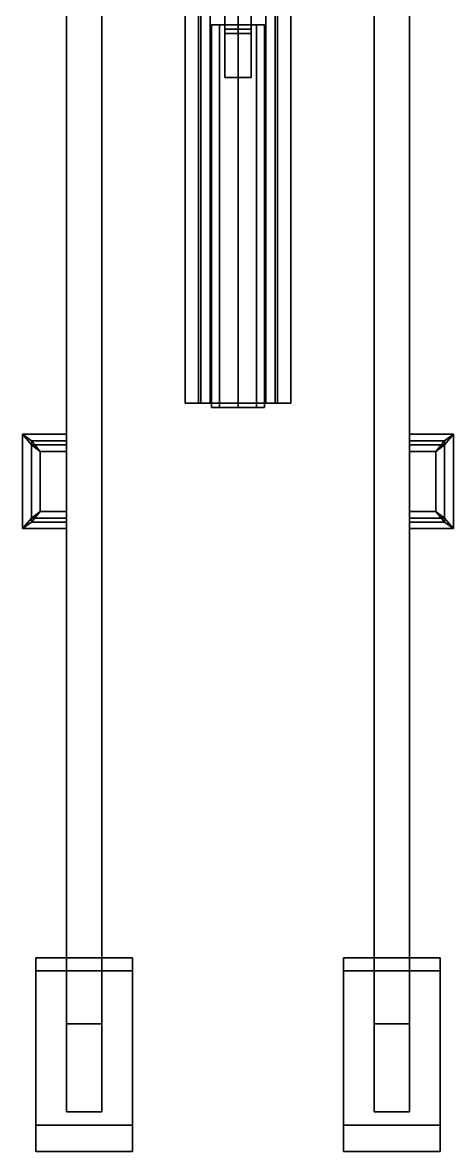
# Model space of a CAD drawing. Header units: millimetres. Extents: x -19 to 0.8, y -3.3 to 6.
# Drawn here: x -0.49 to 0.49, y -3.34 to -0.775 of the extents above; entities that cross this region are included whole.
import ezdxf

# ---------------------------------------------------------------- set-up
doc = ezdxf.new("R2010")
doc.units = ezdxf.units.MM
for name, color, linetype in [('sleeve', 5, 'Continuous'), ('trail', 6, 'Continuous'), ('trail2', 4, 'Continuous')]:
    doc.layers.add(name, color=color, linetype=linetype)

msp = doc.modelspace()

# ---------------------------------------------------------------- linework, layer by layer
at = {"layer": 'sleeve'}
for points in [[(-0.12, -0.11, 1.06), (-0.0849, -0.11, 0.9751), (-0.0849, -1.64, 0.9751), (-0.12, -1.64, 1.06)], [(-0.09, -0.11, 1.06), (-0.12, -0.11, 1.06), (-0.12, -1.64, 1.06), (-0.09, -1.64, 1.06)], [(-0.0636, -0.11, 0.9964), (-0.09, -0.11, 1.06), (-0.09, -1.64, 1.06), (-0.0636, -1.64, 0.9964)], [(-0.0849, -0.11, 0.9751), (0, -0.11, 0.94), (0, -1.64, 0.94), (-0.0849, -1.64, 0.9751)], [(0, -0.11, 0.97), (-0.0636, -0.11, 0.9964), (-0.0636, -1.64, 0.9964), (0, -1.64, 0.97)], [(0, -0.11, 0.94), (0.0849, -0.11, 0.9751), (0.0849, -1.64, 0.9751), (0, -1.64, 0.94)], [(0.0636, -0.11, 0.9964), (0, -0.11, 0.97), (0, -1.64, 0.97), (0.0636, -1.64, 0.9964)], [(0.09, -0.11, 1.06), (0.0636, -0.11, 0.9964), (0.0636, -1.64, 0.9964), (0.09, -1.64, 1.06)], [(0.0849, -0.11, 0.9751), (0.12, -0.11, 1.06), (0.12, -1.64, 1.06), (0.0849, -1.64, 0.9751)], [(0.12, -0.11, 1.06), (0.09, -0.11, 1.06), (0.09, -1.64, 1.06), (0.12, -1.64, 1.06)], [(-0.03, -0.54, 0.53), (-0.03, -0.64, 0.52), (-0.03, -0.8, 0.65), (-0.03, -0.7, 0.66)], [(0.03, -0.8, 0.65), (0.03, -0.64, 0.52), (0.03, -0.54, 0.53), (0.03, -0.7, 0.66)], [(-0.03, -0.8, 0.65), (-0.03, -0.64, 0.52), (0.03, -0.64, 0.52), (0.03, -0.8, 0.65)], [(-0.03, -0.7, 0.66), (-0.03, -0.8, 0.65), (-0.03, -0.9, 0.79), (-0.03, -0.79, 0.79)], [(0.03, -0.79, 0.79), (0.03, -0.7, 0.66), (-0.03, -0.7, 0.66), (-0.03, -0.79, 0.79)], [(0.03, -0.9, 0.79), (0.03, -0.8, 0.65), (0.03, -0.7, 0.66), (0.03, -0.79, 0.79)], [(-0.0424, -0.78, 0.9224), (-0.06, -0.78, 0.88), (-0.06, -1.65, 0.88), (-0.0424, -1.65, 0.9224)], [(-0.06, -0.78, 0.88), (-0.0424, -0.78, 0.8376), (-0.0424, -1.65, 0.8376), (-0.06, -1.65, 0.88)], [(0.0424, -0.78, 0.9224), (0.06, -0.78, 0.88), (-0.0424, -0.78, 0.8376), (-0.06, -0.78, 0.88)], [(0, -0.78, 0.94), (0.0424, -0.78, 0.9224), (-0.06, -0.78, 0.88), (-0.0424, -0.78, 0.9224)], [(0, -0.78, 0.94), (-0.0424, -0.78, 0.9224), (-0.0424, -1.65, 0.9224), (0, -1.65, 0.94)], [(-0.0424, -0.78, 0.8376), (0, -0.78, 0.82), (0, -1.65, 0.82), (-0.0424, -1.65, 0.8376)], [(0.06, -0.78, 0.88), (0.0424, -0.78, 0.8376), (0, -0.78, 0.82), (-0.0424, -0.78, 0.8376)], [(-0.03, -0.79, 0.79), (-0.03, -0.9, 0.79), (-0.03, -0.9, 0.84), (-0.03, -0.79, 0.84)], [(0.03, -0.79, 0.84), (0.03, -0.79, 0.79), (-0.03, -0.79, 0.79), (-0.03, -0.79, 0.84)], [(0.0424, -0.78, 0.9224), (0, -0.78, 0.94), (0, -1.65, 0.94), (0.0424, -1.65, 0.9224)], [(0, -0.78, 0.82), (0.0424, -0.78, 0.8376), (0.0424, -1.65, 0.8376), (0, -1.65, 0.82)], [(0.03, -0.9, 0.84), (0.03, -0.9, 0.79), (0.03, -0.79, 0.79), (0.03, -0.79, 0.84)], [(0.06, -0.78, 0.88), (0.0424, -0.78, 0.9224), (0.0424, -1.65, 0.9224), (0.06, -1.65, 0.88)], [(0.0424, -0.78, 0.8376), (0.06, -0.78, 0.88), (0.06, -1.65, 0.88), (0.0424, -1.65, 0.8376)], [(-0.03, -0.9, 0.79), (-0.03, -0.8, 0.65), (0.03, -0.8, 0.65), (0.03, -0.9, 0.79)], [(-0.03, -0.9, 0.84), (-0.03, -0.9, 0.79), (0.03, -0.9, 0.79), (0.03, -0.9, 0.84)], [(-0.0636, -1.64, 0.9964), (-0.09, -1.64, 1.06), (-0.12, -1.64, 1.06), (-0.0849, -1.64, 0.9751)], [(0, -1.64, 0.97), (-0.0636, -1.64, 0.9964), (-0.0849, -1.64, 0.9751), (0, -1.64, 0.94)], [(0.0636, -1.64, 0.9964), (0, -1.64, 0.97), (0, -1.64, 0.94), (0.0849, -1.64, 0.9751)], [(0.09, -1.64, 1.06), (0.0636, -1.64, 0.9964), (0.0849, -1.64, 0.9751), (0.12, -1.64, 1.06)], [(-0.0424, -1.65, 0.9224), (-0.06, -1.65, 0.88), (-0.0424, -1.65, 0.8376), (0, -1.65, 0.94)], [(0, -1.65, 0.94), (-0.0424, -1.65, 0.8376), (0, -1.65, 0.82), (0.0424, -1.65, 0.9224)], [(0.0424, -1.65, 0.9224), (0, -1.65, 0.82), (0.0424, -1.65, 0.8376), (0.06, -1.65, 0.88)]]:
    msp.add_3dface(points, dxfattribs=at)
at = {"layer": 'trail'}
for points in [[(0.31, -0.11, 0.83), (0.31, -3.05, 0.14), (0.39, -3.05, 0.14), (0.39, -0.11, 0.83)], [(0.39, -3.05, 0.02), (0.31, -3.05, 0.02), (0.31, -0.11, 0.65), (0.39, -0.11, 0.65)], [(0.31, -0.11, 0.65), (0.31, -3.05, 0.02), (0.31, -3.05, 0.14), (0.31, -0.11, 0.83)], [(0.39, -0.11, 0.83), (0.39, -3.05, 0.14), (0.39, -3.05, 0.02), (0.39, -0.11, 0.65)], [(0.47, -1.7345, 0.3895), (0.49, -1.7105, 0.3745), (0.39, -1.7105, 0.3745), (0.39, -1.7345, 0.3895)], [(0.49, -1.7105, 0.3745), (0.47, -1.7255, 0.3505), (0.39, -1.7255, 0.3505), (0.39, -1.7105, 0.3745)], [(0.49, -1.7105, 0.3745), (0.47, -1.7345, 0.3895), (0.47, -1.9099, 0.349), (0.49, -1.9249, 0.325)], [(0.47, -1.7255, 0.3505), (0.49, -1.7105, 0.3745), (0.49, -1.9249, 0.325), (0.47, -1.9009, 0.31)], [(0.47, -1.7255, 0.3505), (0.45, -1.7495, 0.3655), (0.39, -1.7495, 0.3655), (0.39, -1.7255, 0.3505)], [(0.45, -1.7495, 0.3655), (0.47, -1.7345, 0.3895), (0.39, -1.7345, 0.3895), (0.39, -1.7495, 0.3655)], [(0.45, -1.7495, 0.3655), (0.47, -1.7255, 0.3505), (0.47, -1.9009, 0.31), (0.45, -1.8859, 0.334)], [(0.47, -1.7345, 0.3895), (0.45, -1.7495, 0.3655), (0.45, -1.8859, 0.334), (0.47, -1.9099, 0.349)], [(0.47, -1.9099, 0.349), (0.45, -1.8859, 0.334), (0.39, -1.8859, 0.334), (0.39, -1.9099, 0.349)], [(0.45, -1.8859, 0.334), (0.47, -1.9009, 0.31), (0.39, -1.9009, 0.31), (0.39, -1.8859, 0.334)], [(0.47, -1.9009, 0.31), (0.49, -1.9249, 0.325), (0.39, -1.9249, 0.325), (0.39, -1.9009, 0.31)], [(0.49, -1.9249, 0.325), (0.47, -1.9099, 0.349), (0.39, -1.9099, 0.349), (0.39, -1.9249, 0.325)], [(0.24, -2.9, -0.05), (0.24, -3.34, -0.05), (0.24, -3.28), (0.24, -2.93)], [(0.46, -3.34, -0.05), (0.24, -3.34, -0.05), (0.24, -2.9, -0.05), (0.46, -2.9, -0.05)], [(0.46, -2.9, -0.05), (0.24, -2.9, -0.05), (0.24, -2.93), (0.46, -2.93)], [(0.46, -2.93), (0.46, -3.28), (0.46, -3.34, -0.05), (0.46, -2.9, -0.05)], [(0.24, -2.93), (0.24, -3.28), (0.46, -3.28), (0.46, -2.93)], [(0.31, -3.05, 0.14), (0.31, -3.25, 0.12), (0.39, -3.25, 0.12), (0.39, -3.05, 0.14)], [(0.39, -3.05), (0.31, -3.05), (0.31, -3.05, 0.02), (0.39, -3.05, 0.02)], [(0.31, -3.05), (0.31, -3.25), (0.31, -3.25, 0.12), (0.31, -3.05, 0.14)], [(0.39, -3.05, 0.14), (0.39, -3.25, 0.12), (0.39, -3.25), (0.39, -3.05)], [(0.39, -3.25, 0.12), (0.31, -3.25, 0.12), (0.31, -3.25), (0.39, -3.25)], [(0.46, -3.28), (0.24, -3.28), (0.24, -3.34, -0.05), (0.46, -3.34, -0.05)]]:
    msp.add_3dface(points, dxfattribs=at)
at = {"layer": 'trail2'}
for points in [[(-0.31, -0.11, 0.83), (-0.31, -3.05, 0.14), (-0.39, -3.05, 0.14), (-0.39, -0.11, 0.83)], [(-0.39, -0.11, 0.83), (-0.39, -3.05, 0.14), (-0.39, -3.05, 0.02), (-0.39, -0.11, 0.65)], [(-0.39, -3.05, 0.02), (-0.31, -3.05, 0.02), (-0.31, -0.11, 0.65), (-0.39, -0.11, 0.65)], [(-0.31, -0.11, 0.65), (-0.31, -3.05, 0.02), (-0.31, -3.05, 0.14), (-0.31, -0.11, 0.83)], [(-0.49, -1.7105, 0.3745), (-0.47, -1.7255, 0.3505), (-0.39, -1.7255, 0.3505), (-0.39, -1.7105, 0.3745)], [(-0.47, -1.7255, 0.3505), (-0.49, -1.7105, 0.3745), (-0.49, -1.9249, 0.325), (-0.47, -1.9009, 0.31)], [(-0.49, -1.7105, 0.3745), (-0.47, -1.7345, 0.3895), (-0.47, -1.9099, 0.349), (-0.49, -1.9249, 0.325)], [(-0.47, -1.7345, 0.3895), (-0.49, -1.7105, 0.3745), (-0.39, -1.7105, 0.3745), (-0.39, -1.7345, 0.3895)], [(-0.47, -1.7255, 0.3505), (-0.45, -1.7495, 0.3655), (-0.39, -1.7495, 0.3655), (-0.39, -1.7255, 0.3505)], [(-0.45, -1.7495, 0.3655), (-0.47, -1.7255, 0.3505), (-0.47, -1.9009, 0.31), (-0.45, -1.8859, 0.334)], [(-0.45, -1.7495, 0.3655), (-0.47, -1.7345, 0.3895), (-0.39, -1.7345, 0.3895), (-0.39, -1.7495, 0.3655)], [(-0.47, -1.7345, 0.3895), (-0.45, -1.7495, 0.3655), (-0.45, -1.8859, 0.334), (-0.47, -1.9099, 0.349)], [(-0.45, -1.8859, 0.334), (-0.47, -1.9009, 0.31), (-0.39, -1.9009, 0.31), (-0.39, -1.8859, 0.334)], [(-0.47, -1.9099, 0.349), (-0.45, -1.8859, 0.334), (-0.39, -1.8859, 0.334), (-0.39, -1.9099, 0.349)], [(-0.47, -1.9009, 0.31), (-0.49, -1.9249, 0.325), (-0.39, -1.9249, 0.325), (-0.39, -1.9009, 0.31)], [(-0.49, -1.9249, 0.325), (-0.47, -1.9099, 0.349), (-0.39, -1.9099, 0.349), (-0.39, -1.9249, 0.325)], [(-0.46, -2.9, -0.05), (-0.24, -2.9, -0.05), (-0.24, -2.93), (-0.46, -2.93)], [(-0.46, -2.93), (-0.46, -3.28), (-0.46, -3.34, -0.05), (-0.46, -2.9, -0.05)], [(-0.46, -3.34, -0.05), (-0.24, -3.34, -0.05), (-0.24, -2.9, -0.05), (-0.46, -2.9, -0.05)], [(-0.24, -2.9, -0.05), (-0.24, -3.34, -0.05), (-0.24, -3.28), (-0.24, -2.93)], [(-0.24, -2.93), (-0.24, -3.28), (-0.46, -3.28), (-0.46, -2.93)], [(-0.31, -3.05, 0.14), (-0.31, -3.25, 0.12), (-0.39, -3.25, 0.12), (-0.39, -3.05, 0.14)], [(-0.39, -3.05), (-0.31, -3.05), (-0.31, -3.05, 0.02), (-0.39, -3.05, 0.02)], [(-0.39, -3.05, 0.14), (-0.39, -3.25, 0.12), (-0.39, -3.25), (-0.39, -3.05)], [(-0.31, -3.05), (-0.31, -3.25), (-0.31, -3.25, 0.12), (-0.31, -3.05, 0.14)], [(-0.39, -3.25, 0.12), (-0.31, -3.25, 0.12), (-0.31, -3.25), (-0.39, -3.25)], [(-0.46, -3.28), (-0.24, -3.28), (-0.24, -3.34, -0.05), (-0.46, -3.34, -0.05)]]:
    msp.add_3dface(points, dxfattribs=at)

doc.saveas('drawing.dxf')
